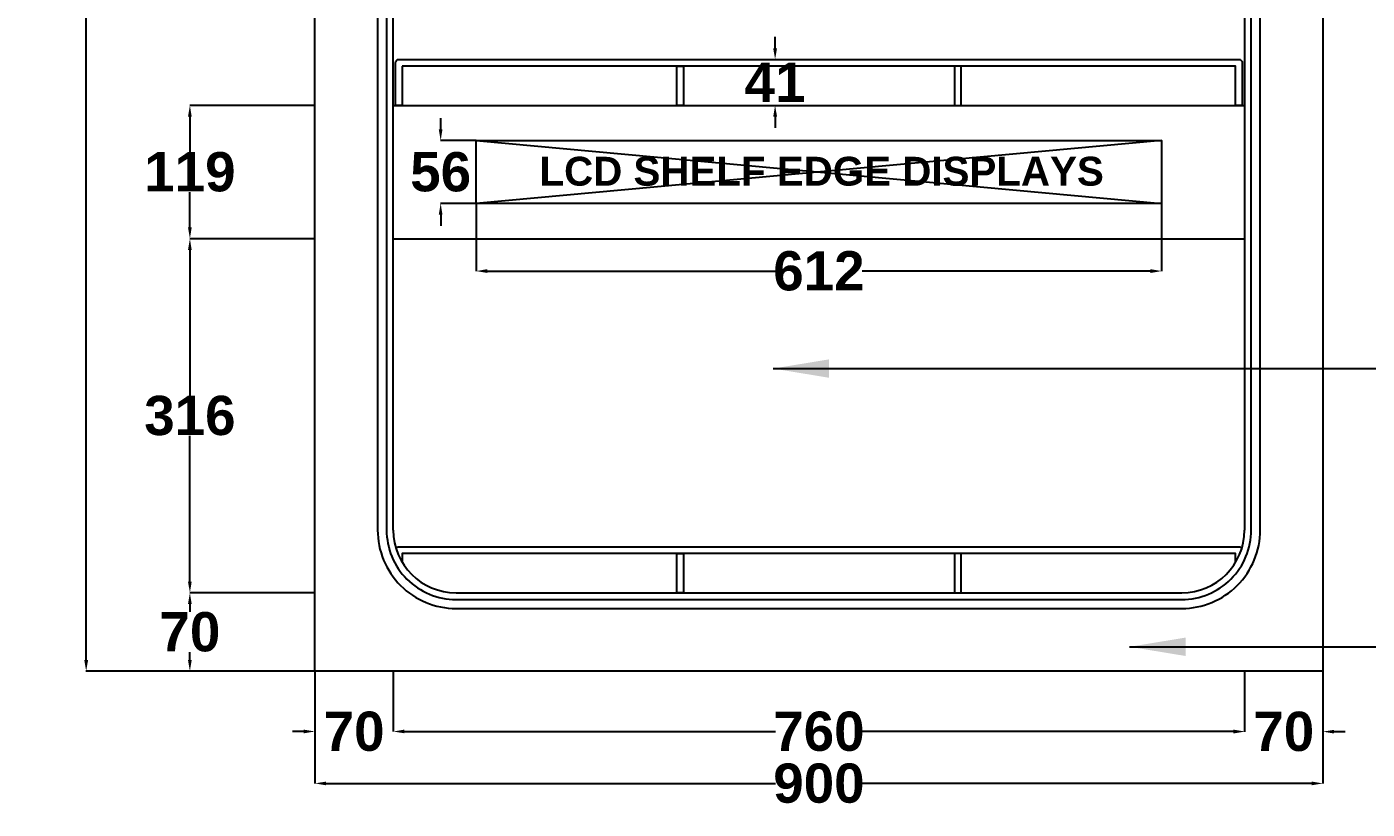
# Model space of a CAD drawing. Header units: centimetres. Extents: x 2 to 137806, y -77553 to 10.
# Drawn here: x 134767 to 135964, y -77553 to -76855 of the extents above; entities that cross this region are included whole.
import ezdxf

# ---------------------------------------------------------------- set-up
doc = ezdxf.new("R2010")
doc.units = ezdxf.units.CM
doc.header["$LTSCALE"] = 40
doc.header["$MEASUREMENT"] = 0
doc.layers.add('WALL', color=7, linetype='Continuous')
doc.styles.get("Standard").update_dxf_attribs({"font": 'arialbd.ttf'})
doc.dimstyles.get("Standard").update_dxf_attribs({"dimtxt": 35, "dimasz": 10, "dimexe": 0.18, "dimexo": 0.0625, "dimgap": 0.09, "dimtad": 0, "dimtih": 1, "dimtoh": 1, "dimdec": 0, "dimzin": 0, "dimdsep": 46, "dimtxsty": 'Standard', "dimcen": 0.09, "dimadec": 0, "dimazin": 0, "dimtfac": 1, "dimtdec": 0, "dimtofl": 0, "dimtmove": 0, "dimatfit": 3, "dimfxl": 1, "dimtolj": 1, "dimtzin": 0, "dimarcsym": 0})

# ---------------------------------------------------------------- blocks, each defined once
blk = doc.blocks.new('*D161')
at = {"layer": 'Defpoints', "color": 0, "transparency": 16777216}
for p in [(135024.1, -77429.8), (135924.1, -77429.8), (135924.1, -77529.9)]:
    blk.add_point(p, dxfattribs=at)
at = {"layer": 'WALL', "color": 0, "lineweight": -2, "transparency": 16777216}
for p, q in [((135024.1, -77429.8), (135024.1, -77530.1)), ((135924.1, -77429.8), (135924.1, -77530.1)), ((135034.1, -77529.9), (135435.2, -77529.9)), ((135914.1, -77529.9), (135513, -77529.9))]:
    blk.add_line(p, q, dxfattribs=at)
at = {"layer": 'WALL', "color": 0, "transparency": 16777216}
for points in [[(135034.1, -77528.3), (135034.1, -77531.6), (135024.1, -77529.9)], [(135914.1, -77528.3), (135914.1, -77531.6), (135924.1, -77529.9)]]:
    blk.add_solid(points, dxfattribs=at)
at = {"layer": 'WALL', "color": 0, "transparency": 16777216, "insert": (135474.1, -77529.9), "char_height": 35, "attachment_point": 5}
blk.add_mtext('\\A1;900', dxfattribs=at)
blk = doc.blocks.new('*D162')
at = {"layer": 'Defpoints', "color": 0, "transparency": 16777216}
for p in [(134912.5, -77359.8), (135024.1, -77359.8), (135024.1, -77429.8)]:
    blk.add_point(p, dxfattribs=at)
at = {"layer": 'WALL', "color": 0, "lineweight": -2, "transparency": 16777216}
for p, q in [((135024, -77359.8), (134912.3, -77359.8)), ((134912.5, -77369.8), (134912.5, -77376.8)), ((134912.5, -77419.8), (134912.5, -77412.7)), ((135024, -77429.8), (134912.3, -77429.8))]:
    blk.add_line(p, q, dxfattribs=at)
at = {"layer": 'WALL', "color": 0, "transparency": 16777216}
for points in [[(134910.8, -77369.8), (134914.1, -77369.8), (134912.5, -77359.8)], [(134910.8, -77419.8), (134914.1, -77419.8), (134912.5, -77429.8)]]:
    blk.add_solid(points, dxfattribs=at)
at = {"layer": 'WALL', "color": 0, "transparency": 16777216, "insert": (134912.5, -77394.8), "char_height": 35, "attachment_point": 5}
blk.add_mtext('\\A1;70', dxfattribs=at)
blk = doc.blocks.new('*D163')
at = {"layer": 'Defpoints', "color": 0, "transparency": 16777216}
for p in [(134912.5, -77043.8), (135024.1, -77043.8), (135024.1, -77359.8)]:
    blk.add_point(p, dxfattribs=at)
at = {"layer": 'WALL', "color": 0, "lineweight": -2, "transparency": 16777216}
for p, q in [((135024, -77043.8), (134912.3, -77043.8)), ((134912.5, -77053.8), (134912.5, -77183.8)), ((134912.5, -77349.8), (134912.5, -77219.7)), ((135024, -77359.8), (134912.3, -77359.8))]:
    blk.add_line(p, q, dxfattribs=at)
at = {"layer": 'WALL', "color": 0, "transparency": 16777216}
for points in [[(134910.8, -77053.8), (134914.1, -77053.8), (134912.5, -77043.8)], [(134910.8, -77349.8), (134914.1, -77349.8), (134912.5, -77359.8)]]:
    blk.add_solid(points, dxfattribs=at)
at = {"layer": 'WALL', "color": 0, "transparency": 16777216, "insert": (134912.5, -77201.8), "char_height": 35, "attachment_point": 5}
blk.add_mtext('\\A1;316', dxfattribs=at)
blk = doc.blocks.new('*D164')
at = {"layer": 'Defpoints', "color": 0, "transparency": 16777216}
for p in [(134912.5, -76924.8), (135024.1, -76924.8), (135024.1, -77043.8)]:
    blk.add_point(p, dxfattribs=at)
at = {"layer": 'WALL', "color": 0, "lineweight": -2, "transparency": 16777216}
for p, q in [((135024, -76924.8), (134912.3, -76924.8)), ((134912.5, -76934.8), (134912.5, -76966.3)), ((134912.5, -77033.8), (134912.5, -77002.2)), ((135024, -77043.8), (134912.3, -77043.8))]:
    blk.add_line(p, q, dxfattribs=at)
at = {"layer": 'WALL', "color": 0, "transparency": 16777216}
for points in [[(134910.8, -76934.8), (134914.1, -76934.8), (134912.5, -76924.8)], [(134910.8, -77033.8), (134914.1, -77033.8), (134912.5, -77043.8)]]:
    blk.add_solid(points, dxfattribs=at)
at = {"layer": 'WALL', "color": 0, "transparency": 16777216, "insert": (134912.5, -76984.3), "char_height": 35, "attachment_point": 5}
blk.add_mtext('\\A1;119', dxfattribs=at)
blk = doc.blocks.new('*D172')
at = {"layer": 'Defpoints', "color": 0, "transparency": 16777216}
for p in [(135024.1, -77429.8), (135094.1, -77429.8), (135094.1, -77483.6)]:
    blk.add_point(p, dxfattribs=at)
at = {"layer": 'WALL', "color": 0, "lineweight": -2, "transparency": 16777216}
for p, q in [((135024.1, -77429.8), (135024.1, -77483.7)), ((135094.1, -77429.8), (135094.1, -77483.7)), ((135014.1, -77483.6), (135004.1, -77483.6)), ((135104.1, -77483.6), (135114.1, -77483.6))]:
    blk.add_line(p, q, dxfattribs=at)
at = {"layer": 'WALL', "color": 0, "transparency": 16777216}
for points in [[(135014.1, -77481.9), (135014.1, -77485.2), (135024.1, -77483.6)], [(135104.1, -77481.9), (135104.1, -77485.2), (135094.1, -77483.6)]]:
    blk.add_solid(points, dxfattribs=at)
at = {"layer": 'WALL', "color": 0, "transparency": 16777216, "insert": (135059.1, -77483.6), "char_height": 35, "attachment_point": 5}
blk.add_mtext('\\A1;70', dxfattribs=at)
blk = doc.blocks.new('*D173')
at = {"layer": 'Defpoints', "color": 0, "transparency": 16777216}
for p in [(135094.1, -77429.8), (135854.1, -77429.8), (135854.1, -77483.6)]:
    blk.add_point(p, dxfattribs=at)
at = {"layer": 'WALL', "color": 0, "lineweight": -2, "transparency": 16777216}
for p, q in [((135094.1, -77429.8), (135094.1, -77483.7)), ((135854.1, -77429.8), (135854.1, -77483.7)), ((135104.1, -77483.6), (135435.4, -77483.6)), ((135844.1, -77483.6), (135512.7, -77483.6))]:
    blk.add_line(p, q, dxfattribs=at)
at = {"layer": 'WALL', "color": 0, "transparency": 16777216}
for points in [[(135104.1, -77481.9), (135104.1, -77485.2), (135094.1, -77483.6)], [(135844.1, -77481.9), (135844.1, -77485.2), (135854.1, -77483.6)]]:
    blk.add_solid(points, dxfattribs=at)
at = {"layer": 'WALL', "color": 0, "transparency": 16777216, "insert": (135474.1, -77483.6), "char_height": 35, "attachment_point": 5}
blk.add_mtext('\\A1;760', dxfattribs=at)
blk = doc.blocks.new('*D174')
at = {"layer": 'Defpoints', "color": 0, "transparency": 16777216}
for p in [(135854.1, -77429.8), (135924.1, -77429.8), (135924.1, -77483.7)]:
    blk.add_point(p, dxfattribs=at)
at = {"layer": 'WALL', "color": 0, "lineweight": -2, "transparency": 16777216}
for p, q in [((135854.1, -77429.8), (135854.1, -77483.9)), ((135924.1, -77429.8), (135924.1, -77483.9)), ((135844.1, -77483.7), (135834.1, -77483.7)), ((135934.1, -77483.7), (135944.1, -77483.7))]:
    blk.add_line(p, q, dxfattribs=at)
at = {"layer": 'WALL', "color": 0, "transparency": 16777216}
for points in [[(135844.1, -77482.1), (135844.1, -77485.4), (135854.1, -77483.7)], [(135934.1, -77482.1), (135934.1, -77485.4), (135924.1, -77483.7)]]:
    blk.add_solid(points, dxfattribs=at)
at = {"layer": 'WALL', "color": 0, "transparency": 16777216, "insert": (135889.1, -77483.7), "char_height": 35, "attachment_point": 5}
blk.add_mtext('\\A1;70', dxfattribs=at)
blk = doc.blocks.new('*D175')
at = {"layer": 'Defpoints', "color": 0, "transparency": 16777216}
for p in [(135168.1, -77012.3), (135780.1, -77012.3), (135780.1, -77072.7)]:
    blk.add_point(p, dxfattribs=at)
at = {"layer": 'WALL', "color": 0, "lineweight": -2, "transparency": 16777216}
for p, q in [((135168.1, -77012.3), (135168.1, -77072.9)), ((135780.1, -77012.3), (135780.1, -77072.9)), ((135178.1, -77072.7), (135435.4, -77072.7)), ((135770.1, -77072.7), (135512.7, -77072.7))]:
    blk.add_line(p, q, dxfattribs=at)
at = {"layer": 'WALL', "color": 0, "transparency": 16777216}
for points in [[(135178.1, -77071), (135178.1, -77074.4), (135168.1, -77072.7)], [(135770.1, -77071), (135770.1, -77074.4), (135780.1, -77072.7)]]:
    blk.add_solid(points, dxfattribs=at)
at = {"layer": 'WALL', "color": 0, "transparency": 16777216, "insert": (135474.1, -77072.7), "char_height": 35, "attachment_point": 5}
blk.add_mtext('\\A1;612', dxfattribs=at)
blk = doc.blocks.new('*D176')
at = {"layer": 'Defpoints', "color": 0, "transparency": 16777216}
for p in [(135136.4, -76956.3), (135168.1, -76956.3), (135168.1, -77012.3)]:
    blk.add_point(p, dxfattribs=at)
at = {"layer": 'WALL', "color": 0, "lineweight": -2, "transparency": 16777216}
for p, q in [((135136.4, -76946.3), (135136.4, -76936.3)), ((135168, -76956.3), (135136.2, -76956.3)), ((135168, -77012.3), (135136.2, -77012.3)), ((135136.4, -77022.3), (135136.4, -77032.3))]:
    blk.add_line(p, q, dxfattribs=at)
at = {"layer": 'WALL', "color": 0, "transparency": 16777216}
for points in [[(135134.7, -76946.3), (135138, -76946.3), (135136.4, -76956.3)], [(135134.7, -77022.3), (135138, -77022.3), (135136.4, -77012.3)]]:
    blk.add_solid(points, dxfattribs=at)
at = {"layer": 'WALL', "color": 0, "transparency": 16777216, "insert": (135136.4, -76984.3), "char_height": 35, "attachment_point": 5}
blk.add_mtext('\\A1;56', dxfattribs=at)
blk = doc.blocks.new('*D177')
at = {"layer": 'Defpoints', "color": 0, "transparency": 16777216}
for p in [(135432.5, -76883.8), (135435, -76883.8), (135432.5, -76924.8)]:
    blk.add_point(p, dxfattribs=at)
at = {"layer": 'WALL', "color": 0, "lineweight": -2, "transparency": 16777216}
for p, q in [((135435, -76873.8), (135435, -76863.8)), ((135432.5, -76883.8), (135435.2, -76883.8)), ((135432.5, -76924.8), (135435.2, -76924.8)), ((135435, -76934.8), (135435, -76944.8))]:
    blk.add_line(p, q, dxfattribs=at)
at = {"layer": 'WALL', "color": 0, "transparency": 16777216}
for points in [[(135433.3, -76873.8), (135436.7, -76873.8), (135435, -76883.8)], [(135433.3, -76934.8), (135436.7, -76934.8), (135435, -76924.8)]]:
    blk.add_solid(points, dxfattribs=at)
at = {"layer": 'WALL', "color": 0, "transparency": 16777216, "insert": (135435, -76904.3), "char_height": 35, "attachment_point": 5}
blk.add_mtext('\\A1;41', dxfattribs=at)
blk = doc.blocks.new('*D186')
at = {"layer": 'Defpoints', "color": 0, "transparency": 16777216}
for p in [(134819.9, -75369.8), (135024.1, -75369.8), (135024.1, -77429.8)]:
    blk.add_point(p, dxfattribs=at)
at = {"layer": 'WALL', "color": 0, "lineweight": -2, "transparency": 16777216}
for p, q in [((135024, -75369.8), (134819.7, -75369.8)), ((134819.9, -75379.8), (134819.9, -76381.8)), ((134819.9, -77419.8), (134819.9, -76417.7)), ((135024, -77429.8), (134819.7, -77429.8))]:
    blk.add_line(p, q, dxfattribs=at)
at = {"layer": 'WALL', "color": 0, "transparency": 16777216}
for points in [[(134818.2, -75379.8), (134821.6, -75379.8), (134819.9, -75369.8)], [(134818.2, -77419.8), (134821.6, -77419.8), (134819.9, -77429.8)]]:
    blk.add_solid(points, dxfattribs=at)
at = {"layer": 'WALL', "color": 0, "transparency": 16777216, "insert": (134819.9, -76399.8), "char_height": 35, "attachment_point": 5}
blk.add_mtext('\\A1;2060', dxfattribs=at)

msp = doc.modelspace()

# ---------------------------------------------------------------- linework, layer by layer
at = {"layer": 'WALL'}
for p, q in [((135024.1, -77429.8), (135024.1, -75369.8)), ((135924.1, -75369.8), (135924.1, -77429.8)), ((135094.1, -77303.8), (135094.1, -75794.8)), ((135854.1, -75794.8), (135854.1, -77303.8)), ((135094.1, -76924.8), (135854.1, -76924.8)), ((135094.1, -77043.8), (135854.1, -77043.8)), ((135150.1, -77359.8), (135798.1, -77359.8)), ((135924.1, -77429.8), (135024.1, -77429.8))]:
    msp.add_line(p, q, dxfattribs=at)
at = {"layer": 'WALL', "color": 4}
for p, q in [((135168.1, -76956.3), (135780.1, -77012.3)), ((135780.1, -76956.3), (135168.1, -77012.3))]:
    msp.add_line(p, q, dxfattribs=at)
at = {"layer": 'WALL', "color": 2}
for points in [[(135150.1, -77373.8), (135798.1, -77373.8, 0.414214), (135868.1, -77303.8), (135868.1, -75794.8, 0.414214), (135798.1, -75724.8), (135150.1, -75724.8, 0.414214), (135080.1, -75794.8), (135080.1, -77303.8, 0.414214)], [(135150.1, -77365.8), (135798.1, -77365.8, 0.414214), (135860.1, -77303.8), (135860.1, -75794.8, 0.414214), (135798.1, -75732.8), (135150.1, -75732.8, 0.414214), (135088.1, -75794.8), (135088.1, -77303.8, 0.414214)]]:
    msp.add_lwpolyline(points, format="xyb", close=True, dxfattribs=at)
at = {"layer": 'WALL', "color": 30, "true_color": 0xf8991e}
msp.add_lwpolyline([(135102.1, -76889.8), (135102.1, -76924.8), (135096.1, -76924.8), (135096.1, -76886.8, -0.414214), (135099.1, -76883.8), (135849.1, -76883.8, -0.414214), (135852.1, -76886.8), (135852.1, -76924.8), (135846.1, -76924.8), (135846.1, -76889.8)], format="xyb", close=True, dxfattribs=at)
for points in [[(135347.1, -76889.8), (135353.1, -76889.8), (135353.1, -76924.8), (135347.1, -76924.8)], [(135601.1, -76889.8), (135595.1, -76889.8), (135595.1, -76924.8), (135601.1, -76924.8)], [(135347.1, -77324.8), (135353.1, -77324.8), (135353.1, -77359.8), (135347.1, -77359.8)], [(135601.1, -77324.8), (135595.1, -77324.8), (135595.1, -77359.8), (135601.1, -77359.8)]]:
    msp.add_lwpolyline(points, close=True, dxfattribs=at)
at = {"layer": 'WALL', "color": 4}
msp.add_lwpolyline([(135168.1, -76956.3), (135780.1, -76956.3), (135780.1, -77012.3), (135168.1, -77012.3)], close=True, dxfattribs=at)
at = {"layer": 'WALL', "color": 30, "true_color": 0xf8991e}
msp.add_lwpolyline([(135096.5, -77320.2, -0.258332), (135099.1, -77318.8), (135849.1, -77318.8, -0.258332), (135851.6, -77320.2)], format="xyb", dxfattribs=at)
msp.add_lwpolyline([(135846.1, -77332.6), (135846.1, -77324.8), (135102.1, -77324.8), (135102.1, -77332.6)], dxfattribs=at)
at = {"layer": 'WALL'}
for centre, start, end in [((135150.1, -77303.8), 180, 270), ((135798.1, -77303.8), 270, 0)]:
    msp.add_arc(centre, 56, start, end, dxfattribs=at)

# ---------------------------------------------------------------- texts
at = {"layer": 'WALL', "insert": (135224.6, -76970.7), "char_height": 25.764, "attachment_point": 1}
msp.add_mtext_dynamic_manual_height_columns('LCD SHELF EDGE DISPLAYS', width=776.758, gutter_width=0.469, heights=[70], dxfattribs=at)

# ---------------------------------------------------------------- dimensions: what is measured, and where the dimension line sits
at = {"layer": 'WALL', "color": 1}
for base, p1, p2, picture, middle in [((134819.9, -75369.8), (135024.1, -77429.8), (135024.1, -75369.8), '*D186', (134819.9, -76399.8)), ((135435, -76883.8), (135432.5, -76924.8), (135432.5, -76883.8), '*D177', (135435, -76904.3)), ((134912.5, -76924.8), (135024.1, -77043.8), (135024.1, -76924.8), '*D164', (134912.5, -76984.3)), ((135136.4, -76956.3), (135168.1, -77012.3), (135168.1, -76956.3), '*D176', (135136.4, -76984.3)), ((134912.5, -77043.8), (135024.1, -77359.8), (135024.1, -77043.8), '*D163', (134912.5, -77201.8)), ((134912.5, -77359.8), (135024.1, -77429.8), (135024.1, -77359.8), '*D162', (134912.5, -77394.8))]:
    dim = msp.add_linear_dim(base=base, p1=p1, p2=p2, angle=90, dimstyle='Standard', dxfattribs=at)
    dim.commit()
    dim.dimension.update_dxf_attribs({"geometry": picture, "text_midpoint": middle})
for base, p1, p2, picture, middle in [((135780.1, -77072.7), (135168.1, -77012.3), (135780.1, -77012.3), '*D175', (135474.1, -77072.7)), ((135094.1, -77483.6), (135024.1, -77429.8), (135094.1, -77429.8), '*D172', (135059.1, -77483.6)), ((135924.1, -77529.9), (135024.1, -77429.8), (135924.1, -77429.8), '*D161', (135474.1, -77529.9)), ((135854.1, -77483.6), (135094.1, -77429.8), (135854.1, -77429.8), '*D173', (135474.1, -77483.6)), ((135924.1, -77483.7), (135854.1, -77429.8), (135924.1, -77429.8), '*D174', (135889.1, -77483.7))]:
    dim = msp.add_linear_dim(base=base, p1=p1, p2=p2, dimstyle='Standard', dxfattribs=at)
    dim.commit()
    dim.dimension.update_dxf_attribs({"geometry": picture, "text_midpoint": middle})

# ---------------------------------------------------------------- leaders
at = {"layer": 'WALL'}
for points in [[(135433.2, -77159.7), (136361, -77159.7)], [(135751.5, -77408), (136361, -77408)]]:
    msp.add_leader(points, dimstyle='Standard', override={"dimasz": 50, "dimgap": 0.09, "dimtad": 0}, dxfattribs=at)

doc.saveas('drawing.dxf')
